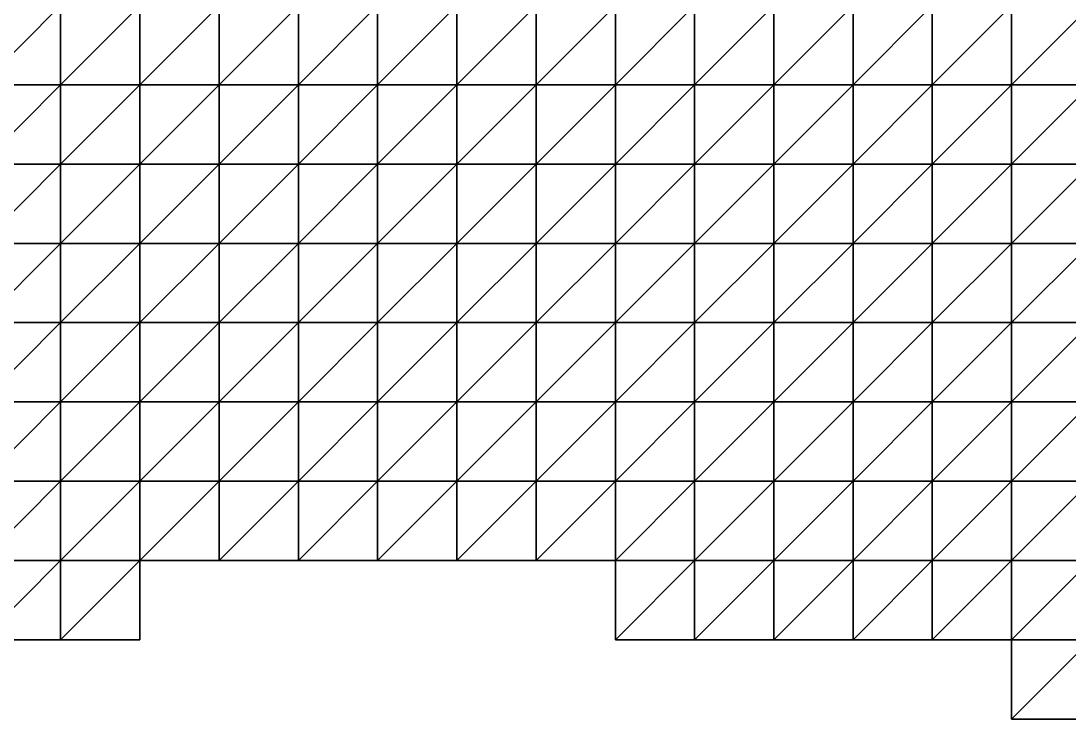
# Model space of a CAD drawing. Extents: x 292020 to 295740, y 4557680 to 4560040.
# Drawn here: x 293170 to 293434.5, y 4558060 to 4558236.1 of the extents above; entities that cross this region are included whole.
import ezdxf

# ---------------------------------------------------------------- set-up
doc = ezdxf.new("R2010")
doc.units = 0
doc.layers.add('RUN201_4_-_RUN201_NODOMAIN5_20X', color=7, linetype='CONTINUOUS')

msp = doc.modelspace()

# ---------------------------------------------------------------- linework, layer by layer
at = {"layer": 'RUN201_4_-_RUN201_NODOMAIN5_20X'}
for points in [[(293160, 4558240, 1900), (293160, 4558220, 1900), (293180, 4558240, 1900)], [(293180, 4558240, 1900), (293160, 4558220, 1900), (293180, 4558220, 1900)], [(293180, 4558240, 1940), (293160, 4558220, 1940), (293160, 4558240, 1940)], [(293180, 4558220, 1940), (293160, 4558220, 1940), (293180, 4558240, 1940)], [(293180, 4558240, 1900), (293180, 4558220, 1900), (293200, 4558240, 1900)], [(293200, 4558240, 1900), (293180, 4558220, 1900), (293200, 4558220, 1900)], [(293200, 4558240, 1940), (293180, 4558220, 1940), (293180, 4558240, 1940)], [(293200, 4558220, 1940), (293180, 4558220, 1940), (293200, 4558240, 1940)], [(293200, 4558240, 1900), (293200, 4558220, 1900), (293220, 4558240, 1900)], [(293220, 4558240, 1900), (293200, 4558220, 1900), (293220, 4558220, 1900)], [(293220, 4558240, 1940), (293200, 4558220, 1940), (293200, 4558240, 1940)], [(293220, 4558220, 1940), (293200, 4558220, 1940), (293220, 4558240, 1940)], [(293220, 4558240, 1900), (293220, 4558220, 1900), (293240, 4558240, 1900)], [(293240, 4558240, 1900), (293220, 4558220, 1900), (293240, 4558220, 1900)], [(293240, 4558240, 1940), (293220, 4558220, 1940), (293220, 4558240, 1940)], [(293240, 4558220, 1940), (293220, 4558220, 1940), (293240, 4558240, 1940)], [(293240, 4558240, 1900), (293240, 4558220, 1900), (293260, 4558240, 1900)], [(293260, 4558240, 1900), (293240, 4558220, 1900), (293260, 4558220, 1900)], [(293260, 4558240, 1940), (293240, 4558220, 1940), (293240, 4558240, 1940)], [(293260, 4558220, 1940), (293240, 4558220, 1940), (293260, 4558240, 1940)], [(293260, 4558240, 1900), (293260, 4558220, 1900), (293280, 4558240, 1900)], [(293280, 4558240, 1900), (293260, 4558220, 1900), (293280, 4558220, 1900)], [(293280, 4558240, 1940), (293260, 4558220, 1940), (293260, 4558240, 1940)], [(293280, 4558220, 1940), (293260, 4558220, 1940), (293280, 4558240, 1940)], [(293280, 4558240, 1900), (293280, 4558220, 1900), (293300, 4558240, 1900)], [(293300, 4558240, 1900), (293280, 4558220, 1900), (293300, 4558220, 1900)], [(293300, 4558240, 1940), (293280, 4558220, 1940), (293280, 4558240, 1940)], [(293300, 4558220, 1940), (293280, 4558220, 1940), (293300, 4558240, 1940)], [(293300, 4558240, 1900), (293300, 4558220, 1900), (293320, 4558240, 1900)], [(293320, 4558240, 1900), (293300, 4558220, 1900), (293320, 4558220, 1900)], [(293320, 4558240, 1940), (293300, 4558220, 1940), (293300, 4558240, 1940)], [(293320, 4558220, 1940), (293300, 4558220, 1940), (293320, 4558240, 1940)], [(293320, 4558240, 1900), (293320, 4558220, 1900), (293340, 4558240, 1900)], [(293340, 4558240, 1900), (293320, 4558220, 1900), (293340, 4558220, 1900)], [(293340, 4558240, 1940), (293320, 4558220, 1940), (293320, 4558240, 1940)], [(293340, 4558220, 1940), (293320, 4558220, 1940), (293340, 4558240, 1940)], [(293340, 4558240, 1900), (293340, 4558220, 1900), (293360, 4558240, 1900)], [(293360, 4558240, 1900), (293340, 4558220, 1900), (293360, 4558220, 1900)], [(293360, 4558240, 1940), (293340, 4558220, 1940), (293340, 4558240, 1940)], [(293360, 4558220, 1940), (293340, 4558220, 1940), (293360, 4558240, 1940)], [(293360, 4558240, 1900), (293360, 4558220, 1900), (293380, 4558240, 1900)], [(293380, 4558240, 1900), (293360, 4558220, 1900), (293380, 4558220, 1900)], [(293380, 4558240, 1940), (293360, 4558220, 1940), (293360, 4558240, 1940)], [(293380, 4558220, 1940), (293360, 4558220, 1940), (293380, 4558240, 1940)], [(293380, 4558240, 1880), (293380, 4558220, 1880), (293400, 4558240, 1880)], [(293400, 4558240, 1880), (293380, 4558220, 1880), (293400, 4558220, 1880)], [(293380, 4558240, 1880), (293380, 4558220, 1900), (293380, 4558220, 1880)], [(293380, 4558240, 1900), (293380, 4558220, 1900), (293380, 4558240, 1880)], [(293400, 4558240, 1940), (293380, 4558220, 1940), (293380, 4558240, 1940)], [(293400, 4558220, 1940), (293380, 4558220, 1940), (293400, 4558240, 1940)], [(293400, 4558240, 1880), (293400, 4558220, 1880), (293420, 4558240, 1880)], [(293420, 4558240, 1880), (293400, 4558220, 1880), (293420, 4558220, 1880)], [(293420, 4558240, 1940), (293400, 4558220, 1940), (293400, 4558240, 1940)], [(293420, 4558220, 1940), (293400, 4558220, 1940), (293420, 4558240, 1940)], [(293420, 4558240, 1880), (293420, 4558220, 1880), (293440, 4558240, 1880)], [(293440, 4558240, 1880), (293420, 4558220, 1880), (293440, 4558220, 1880)], [(293440, 4558240, 1940), (293420, 4558220, 1940), (293420, 4558240, 1940)], [(293440, 4558220, 1940), (293420, 4558220, 1940), (293440, 4558240, 1940)], [(293160, 4558220, 1880), (293160, 4558200, 1880), (293180, 4558220, 1880)], [(293180, 4558220, 1880), (293160, 4558200, 1880), (293180, 4558200, 1880)], [(293180, 4558220, 1880), (293160, 4558220, 1900), (293160, 4558220, 1880)], [(293180, 4558220, 1900), (293160, 4558220, 1900), (293180, 4558220, 1880)], [(293180, 4558220, 1940), (293160, 4558200, 1940), (293160, 4558220, 1940)], [(293180, 4558200, 1940), (293160, 4558200, 1940), (293180, 4558220, 1940)], [(293180, 4558220, 1880), (293180, 4558200, 1880), (293200, 4558220, 1880)], [(293200, 4558220, 1880), (293180, 4558200, 1880), (293200, 4558200, 1880)], [(293200, 4558220, 1880), (293180, 4558220, 1900), (293180, 4558220, 1880)], [(293200, 4558220, 1900), (293180, 4558220, 1900), (293200, 4558220, 1880)], [(293200, 4558220, 1940), (293180, 4558200, 1940), (293180, 4558220, 1940)], [(293200, 4558200, 1940), (293180, 4558200, 1940), (293200, 4558220, 1940)], [(293200, 4558200, 1880), (293200, 4558200, 1900), (293200, 4558220, 1880)], [(293200, 4558220, 1880), (293200, 4558200, 1900), (293200, 4558220, 1900)], [(293200, 4558220, 1900), (293200, 4558200, 1900), (293220, 4558220, 1900)], [(293220, 4558220, 1900), (293200, 4558200, 1900), (293220, 4558200, 1900)], [(293220, 4558220, 1940), (293200, 4558200, 1940), (293200, 4558220, 1940)], [(293220, 4558200, 1940), (293200, 4558200, 1940), (293220, 4558220, 1940)], [(293220, 4558220, 1900), (293220, 4558200, 1900), (293240, 4558220, 1900)], [(293240, 4558220, 1900), (293220, 4558200, 1900), (293240, 4558200, 1900)], [(293240, 4558220, 1940), (293220, 4558200, 1940), (293220, 4558220, 1940)], [(293240, 4558200, 1940), (293220, 4558200, 1940), (293240, 4558220, 1940)], [(293240, 4558220, 1900), (293240, 4558200, 1900), (293260, 4558220, 1900)], [(293260, 4558220, 1900), (293240, 4558200, 1900), (293260, 4558200, 1900)], [(293260, 4558220, 1940), (293240, 4558200, 1940), (293240, 4558220, 1940)], [(293260, 4558200, 1940), (293240, 4558200, 1940), (293260, 4558220, 1940)], [(293260, 4558220, 1900), (293260, 4558200, 1900), (293280, 4558220, 1900)], [(293280, 4558220, 1900), (293260, 4558200, 1900), (293280, 4558200, 1900)], [(293280, 4558220, 1940), (293260, 4558200, 1940), (293260, 4558220, 1940)], [(293280, 4558200, 1940), (293260, 4558200, 1940), (293280, 4558220, 1940)], [(293280, 4558220, 1900), (293280, 4558200, 1900), (293300, 4558220, 1900)], [(293300, 4558220, 1900), (293280, 4558200, 1900), (293300, 4558200, 1900)], [(293300, 4558220, 1940), (293280, 4558200, 1940), (293280, 4558220, 1940)], [(293300, 4558200, 1940), (293280, 4558200, 1940), (293300, 4558220, 1940)], [(293300, 4558220, 1900), (293300, 4558200, 1900), (293320, 4558220, 1900)], [(293320, 4558220, 1900), (293300, 4558200, 1900), (293320, 4558200, 1900)], [(293320, 4558220, 1940), (293300, 4558200, 1940), (293300, 4558220, 1940)], [(293320, 4558200, 1940), (293300, 4558200, 1940), (293320, 4558220, 1940)], [(293320, 4558220, 1900), (293320, 4558200, 1900), (293340, 4558220, 1900)], [(293340, 4558220, 1900), (293320, 4558200, 1900), (293340, 4558200, 1900)], [(293340, 4558220, 1940), (293320, 4558200, 1940), (293320, 4558220, 1940)], [(293340, 4558200, 1940), (293320, 4558200, 1940), (293340, 4558220, 1940)], [(293340, 4558220, 1900), (293340, 4558200, 1900), (293360, 4558220, 1900)], [(293360, 4558220, 1900), (293340, 4558200, 1900), (293360, 4558200, 1900)], [(293360, 4558220, 1940), (293340, 4558200, 1940), (293340, 4558220, 1940)], [(293360, 4558200, 1940), (293340, 4558200, 1940), (293360, 4558220, 1940)], [(293360, 4558220, 1900), (293360, 4558200, 1900), (293380, 4558220, 1900)], [(293380, 4558220, 1900), (293360, 4558200, 1900), (293380, 4558200, 1900)], [(293380, 4558220, 1940), (293360, 4558200, 1940), (293360, 4558220, 1940)], [(293380, 4558200, 1940), (293360, 4558200, 1940), (293380, 4558220, 1940)], [(293380, 4558220, 1880), (293380, 4558220, 1900), (293400, 4558220, 1880)], [(293400, 4558220, 1880), (293380, 4558220, 1900), (293400, 4558220, 1900)], [(293380, 4558220, 1900), (293380, 4558200, 1900), (293400, 4558220, 1900)], [(293400, 4558220, 1900), (293380, 4558200, 1900), (293400, 4558200, 1900)], [(293400, 4558220, 1940), (293380, 4558200, 1940), (293380, 4558220, 1940)], [(293400, 4558200, 1940), (293380, 4558200, 1940), (293400, 4558220, 1940)], [(293400, 4558220, 1880), (293400, 4558220, 1900), (293420, 4558220, 1880)], [(293420, 4558220, 1880), (293400, 4558220, 1900), (293420, 4558220, 1900)], [(293400, 4558220, 1900), (293400, 4558200, 1900), (293420, 4558220, 1900)], [(293420, 4558220, 1900), (293400, 4558200, 1900), (293420, 4558200, 1900)], [(293420, 4558220, 1940), (293400, 4558200, 1940), (293400, 4558220, 1940)], [(293420, 4558200, 1940), (293400, 4558200, 1940), (293420, 4558220, 1940)], [(293420, 4558220, 1880), (293420, 4558220, 1900), (293440, 4558220, 1880)], [(293440, 4558220, 1880), (293420, 4558220, 1900), (293440, 4558220, 1900)], [(293420, 4558220, 1900), (293420, 4558200, 1900), (293440, 4558220, 1900)], [(293440, 4558220, 1900), (293420, 4558200, 1900), (293440, 4558200, 1900)], [(293440, 4558220, 1940), (293420, 4558200, 1940), (293420, 4558220, 1940)], [(293440, 4558200, 1940), (293420, 4558200, 1940), (293440, 4558220, 1940)], [(293160, 4558200, 1880), (293160, 4558180, 1880), (293180, 4558200, 1880)], [(293180, 4558200, 1880), (293160, 4558180, 1880), (293180, 4558180, 1880)], [(293180, 4558200, 1940), (293160, 4558180, 1940), (293160, 4558200, 1940)], [(293180, 4558180, 1940), (293160, 4558180, 1940), (293180, 4558200, 1940)], [(293180, 4558200, 1880), (293180, 4558180, 1880), (293200, 4558200, 1880)], [(293200, 4558200, 1880), (293180, 4558180, 1880), (293200, 4558180, 1880)], [(293200, 4558200, 1940), (293180, 4558180, 1940), (293180, 4558200, 1940)], [(293200, 4558180, 1940), (293180, 4558180, 1940), (293200, 4558200, 1940)], [(293200, 4558200, 1880), (293200, 4558180, 1880), (293220, 4558200, 1880)], [(293220, 4558200, 1880), (293200, 4558180, 1880), (293220, 4558180, 1880)], [(293220, 4558200, 1880), (293200, 4558200, 1900), (293200, 4558200, 1880)], [(293220, 4558200, 1900), (293200, 4558200, 1900), (293220, 4558200, 1880)], [(293220, 4558200, 1940), (293200, 4558180, 1940), (293200, 4558200, 1940)], [(293220, 4558180, 1940), (293200, 4558180, 1940), (293220, 4558200, 1940)], [(293220, 4558180, 1880), (293220, 4558180, 1900), (293220, 4558200, 1880)], [(293220, 4558200, 1880), (293220, 4558180, 1900), (293220, 4558200, 1900)], [(293220, 4558200, 1900), (293220, 4558180, 1900), (293240, 4558200, 1900)], [(293240, 4558200, 1900), (293220, 4558180, 1900), (293240, 4558180, 1900)], [(293240, 4558200, 1940), (293220, 4558180, 1940), (293220, 4558200, 1940)], [(293240, 4558180, 1940), (293220, 4558180, 1940), (293240, 4558200, 1940)], [(293240, 4558200, 1900), (293240, 4558180, 1900), (293260, 4558200, 1900)], [(293260, 4558200, 1900), (293240, 4558180, 1900), (293260, 4558180, 1900)], [(293260, 4558200, 1940), (293240, 4558180, 1940), (293240, 4558200, 1940)], [(293260, 4558180, 1940), (293240, 4558180, 1940), (293260, 4558200, 1940)], [(293260, 4558200, 1900), (293260, 4558180, 1900), (293280, 4558200, 1900)], [(293280, 4558200, 1900), (293260, 4558180, 1900), (293280, 4558180, 1900)], [(293280, 4558200, 1940), (293260, 4558180, 1940), (293260, 4558200, 1940)], [(293280, 4558180, 1940), (293260, 4558180, 1940), (293280, 4558200, 1940)], [(293280, 4558200, 1900), (293280, 4558180, 1900), (293300, 4558200, 1900)], [(293300, 4558200, 1900), (293280, 4558180, 1900), (293300, 4558180, 1900)], [(293300, 4558200, 1940), (293280, 4558180, 1940), (293280, 4558200, 1940)], [(293300, 4558180, 1940), (293280, 4558180, 1940), (293300, 4558200, 1940)], [(293300, 4558200, 1900), (293300, 4558180, 1900), (293320, 4558200, 1900)], [(293320, 4558200, 1900), (293300, 4558180, 1900), (293320, 4558180, 1900)], [(293320, 4558200, 1940), (293300, 4558180, 1940), (293300, 4558200, 1940)], [(293320, 4558180, 1940), (293300, 4558180, 1940), (293320, 4558200, 1940)], [(293320, 4558200, 1900), (293320, 4558180, 1900), (293340, 4558200, 1900)], [(293340, 4558200, 1900), (293320, 4558180, 1900), (293340, 4558180, 1900)], [(293340, 4558200, 1940), (293320, 4558180, 1940), (293320, 4558200, 1940)], [(293340, 4558180, 1940), (293320, 4558180, 1940), (293340, 4558200, 1940)], [(293340, 4558200, 1900), (293340, 4558180, 1900), (293360, 4558200, 1900)], [(293360, 4558200, 1900), (293340, 4558180, 1900), (293360, 4558180, 1900)], [(293360, 4558200, 1940), (293340, 4558180, 1940), (293340, 4558200, 1940)], [(293360, 4558180, 1940), (293340, 4558180, 1940), (293360, 4558200, 1940)], [(293360, 4558200, 1900), (293360, 4558180, 1900), (293380, 4558200, 1900)], [(293380, 4558200, 1900), (293360, 4558180, 1900), (293380, 4558180, 1900)], [(293380, 4558200, 1940), (293360, 4558180, 1940), (293360, 4558200, 1940)], [(293380, 4558180, 1940), (293360, 4558180, 1940), (293380, 4558200, 1940)], [(293380, 4558200, 1900), (293380, 4558180, 1900), (293400, 4558200, 1900)], [(293400, 4558200, 1900), (293380, 4558180, 1900), (293400, 4558180, 1900)], [(293400, 4558200, 1940), (293380, 4558180, 1940), (293380, 4558200, 1940)], [(293400, 4558180, 1940), (293380, 4558180, 1940), (293400, 4558200, 1940)], [(293400, 4558200, 1900), (293400, 4558180, 1900), (293420, 4558200, 1900)], [(293420, 4558200, 1900), (293400, 4558180, 1900), (293420, 4558180, 1900)], [(293420, 4558200, 1940), (293400, 4558180, 1940), (293400, 4558200, 1940)], [(293420, 4558180, 1940), (293400, 4558180, 1940), (293420, 4558200, 1940)], [(293420, 4558200, 1900), (293420, 4558180, 1900), (293440, 4558200, 1900)], [(293440, 4558200, 1900), (293420, 4558180, 1900), (293440, 4558180, 1900)], [(293440, 4558200, 1940), (293420, 4558180, 1940), (293420, 4558200, 1940)], [(293440, 4558180, 1940), (293420, 4558180, 1940), (293440, 4558200, 1940)], [(293160, 4558180, 1880), (293160, 4558160, 1880), (293180, 4558180, 1880)], [(293180, 4558180, 1880), (293160, 4558160, 1880), (293180, 4558160, 1880)], [(293180, 4558180, 1940), (293160, 4558160, 1940), (293160, 4558180, 1940)], [(293180, 4558160, 1940), (293160, 4558160, 1940), (293180, 4558180, 1940)], [(293180, 4558180, 1880), (293180, 4558160, 1880), (293200, 4558180, 1880)], [(293200, 4558180, 1880), (293180, 4558160, 1880), (293200, 4558160, 1880)], [(293200, 4558180, 1940), (293180, 4558160, 1940), (293180, 4558180, 1940)], [(293200, 4558160, 1940), (293180, 4558160, 1940), (293200, 4558180, 1940)], [(293200, 4558180, 1880), (293200, 4558160, 1880), (293220, 4558180, 1880)], [(293220, 4558180, 1880), (293200, 4558160, 1880), (293220, 4558160, 1880)], [(293220, 4558180, 1940), (293200, 4558160, 1940), (293200, 4558180, 1940)], [(293220, 4558160, 1940), (293200, 4558160, 1940), (293220, 4558180, 1940)], [(293220, 4558180, 1880), (293220, 4558160, 1880), (293240, 4558180, 1880)], [(293240, 4558180, 1880), (293220, 4558160, 1880), (293240, 4558160, 1880)], [(293240, 4558180, 1880), (293220, 4558180, 1900), (293220, 4558180, 1880)], [(293240, 4558180, 1900), (293220, 4558180, 1900), (293240, 4558180, 1880)], [(293240, 4558180, 1940), (293220, 4558160, 1940), (293220, 4558180, 1940)], [(293240, 4558160, 1940), (293220, 4558160, 1940), (293240, 4558180, 1940)], [(293240, 4558180, 1880), (293240, 4558160, 1880), (293260, 4558180, 1880)], [(293260, 4558180, 1880), (293240, 4558160, 1880), (293260, 4558160, 1880)], [(293260, 4558180, 1880), (293240, 4558180, 1900), (293240, 4558180, 1880)], [(293260, 4558180, 1900), (293240, 4558180, 1900), (293260, 4558180, 1880)], [(293260, 4558180, 1940), (293240, 4558160, 1940), (293240, 4558180, 1940)], [(293260, 4558160, 1940), (293240, 4558160, 1940), (293260, 4558180, 1940)], [(293260, 4558180, 1880), (293260, 4558160, 1880), (293280, 4558180, 1880)], [(293280, 4558180, 1880), (293260, 4558160, 1880), (293280, 4558160, 1880)], [(293280, 4558180, 1880), (293260, 4558180, 1900), (293260, 4558180, 1880)], [(293280, 4558180, 1900), (293260, 4558180, 1900), (293280, 4558180, 1880)], [(293280, 4558180, 1940), (293260, 4558160, 1940), (293260, 4558180, 1940)], [(293280, 4558160, 1940), (293260, 4558160, 1940), (293280, 4558180, 1940)], [(293280, 4558160, 1880), (293280, 4558160, 1900), (293280, 4558180, 1880)], [(293280, 4558180, 1880), (293280, 4558160, 1900), (293280, 4558180, 1900)], [(293280, 4558180, 1900), (293280, 4558160, 1900), (293300, 4558180, 1900)], [(293300, 4558180, 1900), (293280, 4558160, 1900), (293300, 4558160, 1900)], [(293300, 4558180, 1940), (293280, 4558160, 1940), (293280, 4558180, 1940)], [(293300, 4558160, 1940), (293280, 4558160, 1940), (293300, 4558180, 1940)], [(293300, 4558180, 1900), (293300, 4558160, 1900), (293320, 4558180, 1900)], [(293320, 4558180, 1900), (293300, 4558160, 1900), (293320, 4558160, 1900)], [(293320, 4558180, 1940), (293300, 4558160, 1940), (293300, 4558180, 1940)], [(293320, 4558160, 1940), (293300, 4558160, 1940), (293320, 4558180, 1940)], [(293320, 4558180, 1900), (293320, 4558160, 1900), (293340, 4558180, 1900)], [(293340, 4558180, 1900), (293320, 4558160, 1900), (293340, 4558160, 1900)], [(293340, 4558180, 1940), (293320, 4558160, 1940), (293320, 4558180, 1940)], [(293340, 4558160, 1940), (293320, 4558160, 1940), (293340, 4558180, 1940)], [(293340, 4558180, 1900), (293340, 4558160, 1900), (293360, 4558180, 1900)], [(293360, 4558180, 1900), (293340, 4558160, 1900), (293360, 4558160, 1900)], [(293360, 4558180, 1940), (293340, 4558160, 1940), (293340, 4558180, 1940)], [(293360, 4558160, 1940), (293340, 4558160, 1940), (293360, 4558180, 1940)], [(293360, 4558180, 1900), (293360, 4558160, 1900), (293380, 4558180, 1900)], [(293380, 4558180, 1900), (293360, 4558160, 1900), (293380, 4558160, 1900)], [(293380, 4558180, 1940), (293360, 4558160, 1940), (293360, 4558180, 1940)], [(293380, 4558160, 1940), (293360, 4558160, 1940), (293380, 4558180, 1940)], [(293380, 4558180, 1900), (293380, 4558160, 1900), (293400, 4558180, 1900)], [(293400, 4558180, 1900), (293380, 4558160, 1900), (293400, 4558160, 1900)], [(293400, 4558180, 1940), (293380, 4558160, 1940), (293380, 4558180, 1940)], [(293400, 4558160, 1940), (293380, 4558160, 1940), (293400, 4558180, 1940)], [(293400, 4558180, 1900), (293400, 4558160, 1900), (293420, 4558180, 1900)], [(293420, 4558180, 1900), (293400, 4558160, 1900), (293420, 4558160, 1900)], [(293420, 4558180, 1940), (293400, 4558160, 1940), (293400, 4558180, 1940)], [(293420, 4558160, 1940), (293400, 4558160, 1940), (293420, 4558180, 1940)], [(293420, 4558180, 1900), (293420, 4558160, 1900), (293440, 4558180, 1900)], [(293440, 4558180, 1900), (293420, 4558160, 1900), (293440, 4558160, 1900)], [(293440, 4558180, 1960), (293420, 4558160, 1960), (293420, 4558180, 1960)], [(293440, 4558160, 1960), (293420, 4558160, 1960), (293440, 4558180, 1960)], [(293440, 4558180, 1940), (293420, 4558180, 1960), (293420, 4558180, 1940)], [(293440, 4558180, 1960), (293420, 4558180, 1960), (293440, 4558180, 1940)], [(293420, 4558180, 1940), (293420, 4558160, 1960), (293420, 4558160, 1940)], [(293420, 4558180, 1960), (293420, 4558160, 1960), (293420, 4558180, 1940)], [(293160, 4558160, 1880), (293160, 4558140, 1880), (293180, 4558160, 1880)], [(293180, 4558160, 1880), (293160, 4558140, 1880), (293180, 4558140, 1880)], [(293180, 4558160, 1940), (293160, 4558140, 1940), (293160, 4558160, 1940)], [(293180, 4558140, 1940), (293160, 4558140, 1940), (293180, 4558160, 1940)], [(293180, 4558160, 1880), (293180, 4558140, 1880), (293200, 4558160, 1880)], [(293200, 4558160, 1880), (293180, 4558140, 1880), (293200, 4558140, 1880)], [(293200, 4558160, 1940), (293180, 4558140, 1940), (293180, 4558160, 1940)], [(293200, 4558140, 1940), (293180, 4558140, 1940), (293200, 4558160, 1940)], [(293200, 4558160, 1880), (293200, 4558140, 1880), (293220, 4558160, 1880)], [(293220, 4558160, 1880), (293200, 4558140, 1880), (293220, 4558140, 1880)], [(293220, 4558160, 1940), (293200, 4558140, 1940), (293200, 4558160, 1940)], [(293220, 4558140, 1940), (293200, 4558140, 1940), (293220, 4558160, 1940)], [(293220, 4558160, 1880), (293220, 4558140, 1880), (293240, 4558160, 1880)], [(293240, 4558160, 1880), (293220, 4558140, 1880), (293240, 4558140, 1880)], [(293240, 4558160, 1940), (293220, 4558140, 1940), (293220, 4558160, 1940)], [(293240, 4558140, 1940), (293220, 4558140, 1940), (293240, 4558160, 1940)], [(293240, 4558160, 1880), (293240, 4558140, 1880), (293260, 4558160, 1880)], [(293260, 4558160, 1880), (293240, 4558140, 1880), (293260, 4558140, 1880)], [(293260, 4558160, 1940), (293240, 4558140, 1940), (293240, 4558160, 1940)], [(293260, 4558140, 1940), (293240, 4558140, 1940), (293260, 4558160, 1940)], [(293260, 4558140, 1880), (293260, 4558140, 1900), (293260, 4558160, 1880)], [(293260, 4558160, 1880), (293260, 4558140, 1900), (293260, 4558160, 1900)], [(293260, 4558160, 1880), (293260, 4558160, 1900), (293280, 4558160, 1880)], [(293280, 4558160, 1880), (293260, 4558160, 1900), (293280, 4558160, 1900)], [(293260, 4558160, 1900), (293260, 4558140, 1900), (293280, 4558160, 1900)], [(293280, 4558160, 1900), (293260, 4558140, 1900), (293280, 4558140, 1900)], [(293280, 4558160, 1940), (293260, 4558140, 1940), (293260, 4558160, 1940)], [(293280, 4558140, 1940), (293260, 4558140, 1940), (293280, 4558160, 1940)], [(293280, 4558160, 1900), (293280, 4558140, 1900), (293300, 4558160, 1900)], [(293300, 4558160, 1900), (293280, 4558140, 1900), (293300, 4558140, 1900)], [(293300, 4558160, 1940), (293280, 4558140, 1940), (293280, 4558160, 1940)], [(293300, 4558140, 1940), (293280, 4558140, 1940), (293300, 4558160, 1940)], [(293300, 4558160, 1900), (293300, 4558140, 1900), (293320, 4558160, 1900)], [(293320, 4558160, 1900), (293300, 4558140, 1900), (293320, 4558140, 1900)], [(293320, 4558160, 1940), (293300, 4558140, 1940), (293300, 4558160, 1940)], [(293320, 4558140, 1940), (293300, 4558140, 1940), (293320, 4558160, 1940)], [(293320, 4558160, 1900), (293320, 4558140, 1900), (293340, 4558160, 1900)], [(293340, 4558160, 1900), (293320, 4558140, 1900), (293340, 4558140, 1900)], [(293340, 4558160, 1940), (293320, 4558140, 1940), (293320, 4558160, 1940)], [(293340, 4558140, 1940), (293320, 4558140, 1940), (293340, 4558160, 1940)], [(293340, 4558160, 1900), (293340, 4558140, 1900), (293360, 4558160, 1900)], [(293360, 4558160, 1900), (293340, 4558140, 1900), (293360, 4558140, 1900)], [(293360, 4558160, 1940), (293340, 4558140, 1940), (293340, 4558160, 1940)], [(293360, 4558140, 1940), (293340, 4558140, 1940), (293360, 4558160, 1940)], [(293360, 4558160, 1900), (293360, 4558140, 1900), (293380, 4558160, 1900)], [(293380, 4558160, 1900), (293360, 4558140, 1900), (293380, 4558140, 1900)], [(293380, 4558160, 1940), (293360, 4558140, 1940), (293360, 4558160, 1940)], [(293380, 4558140, 1940), (293360, 4558140, 1940), (293380, 4558160, 1940)], [(293380, 4558160, 1900), (293380, 4558140, 1900), (293400, 4558160, 1900)], [(293400, 4558160, 1900), (293380, 4558140, 1900), (293400, 4558140, 1900)], [(293400, 4558160, 1940), (293380, 4558140, 1940), (293380, 4558160, 1940)], [(293400, 4558140, 1940), (293380, 4558140, 1940), (293400, 4558160, 1940)], [(293400, 4558160, 1900), (293400, 4558140, 1900), (293420, 4558160, 1900)], [(293420, 4558160, 1900), (293400, 4558140, 1900), (293420, 4558140, 1900)], [(293420, 4558160, 1960), (293400, 4558140, 1960), (293400, 4558160, 1960)], [(293420, 4558140, 1960), (293400, 4558140, 1960), (293420, 4558160, 1960)], [(293420, 4558160, 1940), (293400, 4558160, 1960), (293400, 4558160, 1940)], [(293420, 4558160, 1960), (293400, 4558160, 1960), (293420, 4558160, 1940)], [(293400, 4558160, 1940), (293400, 4558140, 1960), (293400, 4558140, 1940)], [(293400, 4558160, 1960), (293400, 4558140, 1960), (293400, 4558160, 1940)], [(293420, 4558160, 1900), (293420, 4558140, 1900), (293440, 4558160, 1900)], [(293440, 4558160, 1900), (293420, 4558140, 1900), (293440, 4558140, 1900)], [(293440, 4558160, 1960), (293420, 4558140, 1960), (293420, 4558160, 1960)], [(293440, 4558140, 1960), (293420, 4558140, 1960), (293440, 4558160, 1960)], [(293160, 4558140, 1880), (293160, 4558120, 1880), (293180, 4558140, 1880)], [(293180, 4558140, 1880), (293160, 4558120, 1880), (293180, 4558120, 1880)], [(293180, 4558140, 1940), (293160, 4558120, 1940), (293160, 4558140, 1940)], [(293180, 4558120, 1940), (293160, 4558120, 1940), (293180, 4558140, 1940)], [(293180, 4558140, 1880), (293180, 4558120, 1880), (293200, 4558140, 1880)], [(293200, 4558140, 1880), (293180, 4558120, 1880), (293200, 4558120, 1880)], [(293200, 4558140, 1940), (293180, 4558120, 1940), (293180, 4558140, 1940)], [(293200, 4558120, 1940), (293180, 4558120, 1940), (293200, 4558140, 1940)], [(293200, 4558120, 1880), (293200, 4558120, 1900), (293200, 4558140, 1880)], [(293200, 4558140, 1880), (293200, 4558120, 1900), (293200, 4558140, 1900)], [(293200, 4558140, 1880), (293200, 4558140, 1900), (293220, 4558140, 1880)], [(293220, 4558140, 1880), (293200, 4558140, 1900), (293220, 4558140, 1900)], [(293200, 4558140, 1900), (293200, 4558120, 1900), (293220, 4558140, 1900)], [(293220, 4558140, 1900), (293200, 4558120, 1900), (293220, 4558120, 1900)], [(293220, 4558140, 1940), (293200, 4558120, 1940), (293200, 4558140, 1940)], [(293220, 4558120, 1940), (293200, 4558120, 1940), (293220, 4558140, 1940)], [(293220, 4558140, 1880), (293220, 4558140, 1900), (293240, 4558140, 1880)], [(293240, 4558140, 1880), (293220, 4558140, 1900), (293240, 4558140, 1900)], [(293220, 4558140, 1900), (293220, 4558120, 1900), (293240, 4558140, 1900)], [(293240, 4558140, 1900), (293220, 4558120, 1900), (293240, 4558120, 1900)], [(293240, 4558140, 1940), (293220, 4558120, 1940), (293220, 4558140, 1940)], [(293240, 4558120, 1940), (293220, 4558120, 1940), (293240, 4558140, 1940)], [(293240, 4558140, 1880), (293240, 4558140, 1900), (293260, 4558140, 1880)], [(293260, 4558140, 1880), (293240, 4558140, 1900), (293260, 4558140, 1900)], [(293240, 4558140, 1900), (293240, 4558120, 1900), (293260, 4558140, 1900)], [(293260, 4558140, 1900), (293240, 4558120, 1900), (293260, 4558120, 1900)], [(293260, 4558140, 1940), (293240, 4558120, 1940), (293240, 4558140, 1940)], [(293260, 4558120, 1940), (293240, 4558120, 1940), (293260, 4558140, 1940)], [(293260, 4558140, 1900), (293260, 4558120, 1900), (293280, 4558140, 1900)], [(293280, 4558140, 1900), (293260, 4558120, 1900), (293280, 4558120, 1900)], [(293280, 4558140, 1940), (293260, 4558120, 1940), (293260, 4558140, 1940)], [(293280, 4558120, 1940), (293260, 4558120, 1940), (293280, 4558140, 1940)], [(293280, 4558140, 1900), (293280, 4558120, 1900), (293300, 4558140, 1900)], [(293300, 4558140, 1900), (293280, 4558120, 1900), (293300, 4558120, 1900)], [(293300, 4558140, 1940), (293280, 4558120, 1940), (293280, 4558140, 1940)], [(293300, 4558120, 1940), (293280, 4558120, 1940), (293300, 4558140, 1940)], [(293300, 4558140, 1900), (293300, 4558120, 1900), (293320, 4558140, 1900)], [(293320, 4558140, 1900), (293300, 4558120, 1900), (293320, 4558120, 1900)], [(293320, 4558140, 1940), (293300, 4558120, 1940), (293300, 4558140, 1940)], [(293320, 4558120, 1940), (293300, 4558120, 1940), (293320, 4558140, 1940)], [(293320, 4558140, 1900), (293320, 4558120, 1900), (293340, 4558140, 1900)], [(293340, 4558140, 1900), (293320, 4558120, 1900), (293340, 4558120, 1900)], [(293340, 4558140, 1940), (293320, 4558120, 1940), (293320, 4558140, 1940)], [(293340, 4558120, 1940), (293320, 4558120, 1940), (293340, 4558140, 1940)], [(293340, 4558140, 1900), (293340, 4558120, 1900), (293360, 4558140, 1900)], [(293360, 4558140, 1900), (293340, 4558120, 1900), (293360, 4558120, 1900)], [(293360, 4558140, 1940), (293340, 4558120, 1940), (293340, 4558140, 1940)], [(293360, 4558120, 1940), (293340, 4558120, 1940), (293360, 4558140, 1940)], [(293360, 4558140, 1900), (293360, 4558120, 1900), (293380, 4558140, 1900)], [(293380, 4558140, 1900), (293360, 4558120, 1900), (293380, 4558120, 1900)], [(293380, 4558140, 1960), (293360, 4558120, 1960), (293360, 4558140, 1960)], [(293380, 4558120, 1960), (293360, 4558120, 1960), (293380, 4558140, 1960)], [(293380, 4558140, 1940), (293360, 4558140, 1960), (293360, 4558140, 1940)], [(293380, 4558140, 1960), (293360, 4558140, 1960), (293380, 4558140, 1940)], [(293360, 4558140, 1940), (293360, 4558120, 1960), (293360, 4558120, 1940)], [(293360, 4558140, 1960), (293360, 4558120, 1960), (293360, 4558140, 1940)], [(293380, 4558140, 1900), (293380, 4558120, 1900), (293400, 4558140, 1900)], [(293400, 4558140, 1900), (293380, 4558120, 1900), (293400, 4558120, 1900)], [(293400, 4558140, 1960), (293380, 4558120, 1960), (293380, 4558140, 1960)], [(293400, 4558120, 1960), (293380, 4558120, 1960), (293400, 4558140, 1960)], [(293400, 4558140, 1940), (293380, 4558140, 1960), (293380, 4558140, 1940)], [(293400, 4558140, 1960), (293380, 4558140, 1960), (293400, 4558140, 1940)], [(293400, 4558120, 1900), (293400, 4558120, 1920), (293400, 4558140, 1900)], [(293400, 4558140, 1900), (293400, 4558120, 1920), (293400, 4558140, 1920)], [(293400, 4558140, 1900), (293400, 4558140, 1920), (293420, 4558140, 1900)], [(293420, 4558140, 1900), (293400, 4558140, 1920), (293420, 4558140, 1920)], [(293400, 4558140, 1920), (293400, 4558120, 1920), (293420, 4558140, 1920)], [(293420, 4558140, 1920), (293400, 4558120, 1920), (293420, 4558120, 1920)], [(293420, 4558140, 1960), (293400, 4558120, 1960), (293400, 4558140, 1960)], [(293420, 4558120, 1960), (293400, 4558120, 1960), (293420, 4558140, 1960)], [(293420, 4558140, 1900), (293420, 4558140, 1920), (293440, 4558140, 1900)], [(293440, 4558140, 1900), (293420, 4558140, 1920), (293440, 4558140, 1920)], [(293420, 4558140, 1920), (293420, 4558120, 1920), (293440, 4558140, 1920)], [(293440, 4558140, 1920), (293420, 4558120, 1920), (293440, 4558120, 1920)], [(293440, 4558140, 1960), (293420, 4558120, 1960), (293420, 4558140, 1960)], [(293440, 4558120, 1960), (293420, 4558120, 1960), (293440, 4558140, 1960)], [(293160, 4558120, 1880), (293160, 4558120, 1900), (293180, 4558120, 1880)], [(293180, 4558120, 1880), (293160, 4558120, 1900), (293180, 4558120, 1900)], [(293160, 4558120, 1900), (293160, 4558100, 1900), (293180, 4558120, 1900)], [(293180, 4558120, 1900), (293160, 4558100, 1900), (293180, 4558100, 1900)], [(293180, 4558120, 1940), (293160, 4558100, 1940), (293160, 4558120, 1940)], [(293180, 4558100, 1940), (293160, 4558100, 1940), (293180, 4558120, 1940)], [(293180, 4558120, 1880), (293180, 4558120, 1900), (293200, 4558120, 1880)], [(293200, 4558120, 1880), (293180, 4558120, 1900), (293200, 4558120, 1900)], [(293180, 4558120, 1900), (293180, 4558100, 1900), (293200, 4558120, 1900)], [(293200, 4558120, 1900), (293180, 4558100, 1900), (293200, 4558100, 1900)], [(293200, 4558120, 1940), (293180, 4558100, 1940), (293180, 4558120, 1940)], [(293200, 4558100, 1940), (293180, 4558100, 1940), (293200, 4558120, 1940)], [(293200, 4558100, 1900), (293200, 4558100, 1920), (293200, 4558120, 1900)], [(293200, 4558120, 1900), (293200, 4558100, 1920), (293200, 4558120, 1920)], [(293200, 4558120, 1900), (293200, 4558120, 1920), (293220, 4558120, 1900)], [(293220, 4558120, 1900), (293200, 4558120, 1920), (293220, 4558120, 1920)], [(293200, 4558120, 1920), (293200, 4558100, 1920), (293220, 4558120, 1920)], [(293220, 4558120, 1920), (293200, 4558100, 1920), (293220, 4558100, 1920)], [(293220, 4558120, 1940), (293200, 4558100, 1940), (293200, 4558120, 1940)], [(293220, 4558100, 1940), (293200, 4558100, 1940), (293220, 4558120, 1940)], [(293220, 4558120, 1900), (293220, 4558120, 1920), (293240, 4558120, 1900)], [(293240, 4558120, 1900), (293220, 4558120, 1920), (293240, 4558120, 1920)], [(293220, 4558120, 1920), (293220, 4558100, 1920), (293240, 4558120, 1920)], [(293240, 4558120, 1920), (293220, 4558100, 1920), (293240, 4558100, 1920)], [(293240, 4558120, 1940), (293220, 4558100, 1940), (293220, 4558120, 1940)], [(293240, 4558100, 1940), (293220, 4558100, 1940), (293240, 4558120, 1940)], [(293240, 4558120, 1900), (293240, 4558120, 1920), (293260, 4558120, 1900)], [(293260, 4558120, 1900), (293240, 4558120, 1920), (293260, 4558120, 1920)], [(293240, 4558120, 1920), (293240, 4558100, 1920), (293260, 4558120, 1920)], [(293260, 4558120, 1920), (293240, 4558100, 1920), (293260, 4558100, 1920)], [(293260, 4558120, 1940), (293240, 4558100, 1940), (293240, 4558120, 1940)], [(293260, 4558100, 1940), (293240, 4558100, 1940), (293260, 4558120, 1940)], [(293260, 4558120, 1900), (293260, 4558120, 1920), (293280, 4558120, 1900)], [(293280, 4558120, 1900), (293260, 4558120, 1920), (293280, 4558120, 1920)], [(293260, 4558120, 1920), (293260, 4558100, 1920), (293280, 4558120, 1920)], [(293280, 4558120, 1920), (293260, 4558100, 1920), (293280, 4558100, 1920)], [(293280, 4558120, 1940), (293260, 4558100, 1940), (293260, 4558120, 1940)], [(293280, 4558100, 1940), (293260, 4558100, 1940), (293280, 4558120, 1940)], [(293280, 4558120, 1900), (293280, 4558120, 1920), (293300, 4558120, 1900)], [(293300, 4558120, 1900), (293280, 4558120, 1920), (293300, 4558120, 1920)], [(293280, 4558120, 1920), (293280, 4558100, 1920), (293300, 4558120, 1920)], [(293300, 4558120, 1920), (293280, 4558100, 1920), (293300, 4558100, 1920)], [(293300, 4558120, 1940), (293280, 4558100, 1940), (293280, 4558120, 1940)], [(293300, 4558100, 1940), (293280, 4558100, 1940), (293300, 4558120, 1940)], [(293300, 4558120, 1900), (293300, 4558120, 1920), (293320, 4558120, 1900)], [(293320, 4558120, 1900), (293300, 4558120, 1920), (293320, 4558120, 1920)], [(293300, 4558120, 1920), (293300, 4558100, 1920), (293320, 4558120, 1920)], [(293320, 4558120, 1920), (293300, 4558100, 1920), (293320, 4558100, 1920)], [(293320, 4558120, 1940), (293300, 4558100, 1940), (293300, 4558120, 1940)], [(293320, 4558100, 1940), (293300, 4558100, 1940), (293320, 4558120, 1940)], [(293320, 4558120, 1900), (293320, 4558120, 1920), (293340, 4558120, 1900)], [(293340, 4558120, 1900), (293320, 4558120, 1920), (293340, 4558120, 1920)], [(293320, 4558120, 1920), (293320, 4558100, 1920), (293340, 4558120, 1920)], [(293340, 4558120, 1920), (293320, 4558100, 1920), (293340, 4558100, 1920)], [(293340, 4558120, 1940), (293320, 4558100, 1940), (293320, 4558120, 1940)], [(293340, 4558100, 1940), (293320, 4558100, 1940), (293340, 4558120, 1940)], [(293340, 4558120, 1900), (293340, 4558120, 1920), (293360, 4558120, 1900)], [(293360, 4558120, 1900), (293340, 4558120, 1920), (293360, 4558120, 1920)], [(293340, 4558120, 1920), (293340, 4558100, 1920), (293360, 4558120, 1920)], [(293360, 4558120, 1920), (293340, 4558100, 1920), (293360, 4558100, 1920)], [(293360, 4558120, 1960), (293340, 4558100, 1960), (293340, 4558120, 1960)], [(293360, 4558100, 1960), (293340, 4558100, 1960), (293360, 4558120, 1960)], [(293360, 4558120, 1940), (293340, 4558120, 1960), (293340, 4558120, 1940)], [(293360, 4558120, 1960), (293340, 4558120, 1960), (293360, 4558120, 1940)], [(293340, 4558120, 1940), (293340, 4558100, 1960), (293340, 4558100, 1940)], [(293340, 4558120, 1960), (293340, 4558100, 1960), (293340, 4558120, 1940)], [(293360, 4558120, 1900), (293360, 4558120, 1920), (293380, 4558120, 1900)], [(293380, 4558120, 1900), (293360, 4558120, 1920), (293380, 4558120, 1920)], [(293360, 4558120, 1920), (293360, 4558100, 1920), (293380, 4558120, 1920)], [(293380, 4558120, 1920), (293360, 4558100, 1920), (293380, 4558100, 1920)], [(293380, 4558120, 1960), (293360, 4558100, 1960), (293360, 4558120, 1960)], [(293380, 4558100, 1960), (293360, 4558100, 1960), (293380, 4558120, 1960)], [(293380, 4558120, 1900), (293380, 4558120, 1920), (293400, 4558120, 1900)], [(293400, 4558120, 1900), (293380, 4558120, 1920), (293400, 4558120, 1920)], [(293380, 4558120, 1920), (293380, 4558100, 1920), (293400, 4558120, 1920)], [(293400, 4558120, 1920), (293380, 4558100, 1920), (293400, 4558100, 1920)], [(293400, 4558120, 1960), (293380, 4558100, 1960), (293380, 4558120, 1960)], [(293400, 4558100, 1960), (293380, 4558100, 1960), (293400, 4558120, 1960)], [(293400, 4558120, 1920), (293400, 4558100, 1920), (293420, 4558120, 1920)], [(293420, 4558120, 1920), (293400, 4558100, 1920), (293420, 4558100, 1920)], [(293420, 4558120, 1960), (293400, 4558100, 1960), (293400, 4558120, 1960)], [(293420, 4558100, 1960), (293400, 4558100, 1960), (293420, 4558120, 1960)], [(293420, 4558120, 1920), (293420, 4558100, 1920), (293440, 4558120, 1920)], [(293440, 4558120, 1920), (293420, 4558100, 1920), (293440, 4558100, 1920)], [(293440, 4558120, 1960), (293420, 4558100, 1960), (293420, 4558120, 1960)], [(293440, 4558100, 1960), (293420, 4558100, 1960), (293440, 4558120, 1960)], [(293160, 4558100, 1900), (293160, 4558100, 1920), (293180, 4558100, 1900)], [(293180, 4558100, 1900), (293160, 4558100, 1920), (293180, 4558100, 1920)], [(293160, 4558100, 1920), (293160, 4558080, 1920), (293180, 4558100, 1920)], [(293180, 4558100, 1920), (293160, 4558080, 1920), (293180, 4558080, 1920)], [(293180, 4558100, 1940), (293160, 4558080, 1940), (293160, 4558100, 1940)], [(293180, 4558080, 1940), (293160, 4558080, 1940), (293180, 4558100, 1940)], [(293180, 4558100, 1900), (293180, 4558100, 1920), (293200, 4558100, 1900)], [(293200, 4558100, 1900), (293180, 4558100, 1920), (293200, 4558100, 1920)], [(293180, 4558100, 1920), (293180, 4558080, 1920), (293200, 4558100, 1920)], [(293200, 4558100, 1920), (293180, 4558080, 1920), (293200, 4558080, 1920)], [(293200, 4558100, 1940), (293180, 4558080, 1940), (293180, 4558100, 1940)], [(293200, 4558080, 1940), (293180, 4558080, 1940), (293200, 4558100, 1940)], [(293200, 4558080, 1920), (293200, 4558080, 1940), (293200, 4558100, 1920)], [(293200, 4558100, 1920), (293200, 4558080, 1940), (293200, 4558100, 1940)], [(293200, 4558100, 1920), (293200, 4558100, 1940), (293220, 4558100, 1920)], [(293220, 4558100, 1920), (293200, 4558100, 1940), (293220, 4558100, 1940)], [(293220, 4558100, 1920), (293220, 4558100, 1940), (293240, 4558100, 1920)], [(293240, 4558100, 1920), (293220, 4558100, 1940), (293240, 4558100, 1940)], [(293240, 4558100, 1920), (293240, 4558100, 1940), (293260, 4558100, 1920)], [(293260, 4558100, 1920), (293240, 4558100, 1940), (293260, 4558100, 1940)], [(293260, 4558100, 1920), (293260, 4558100, 1940), (293280, 4558100, 1920)], [(293280, 4558100, 1920), (293260, 4558100, 1940), (293280, 4558100, 1940)], [(293280, 4558100, 1920), (293280, 4558100, 1940), (293300, 4558100, 1920)], [(293300, 4558100, 1920), (293280, 4558100, 1940), (293300, 4558100, 1940)], [(293300, 4558100, 1920), (293300, 4558100, 1940), (293320, 4558100, 1920)], [(293320, 4558100, 1920), (293300, 4558100, 1940), (293320, 4558100, 1940)], [(293320, 4558100, 1920), (293320, 4558100, 1940), (293340, 4558100, 1920)], [(293340, 4558100, 1920), (293320, 4558100, 1940), (293340, 4558100, 1940)], [(293320, 4558100, 1940), (293320, 4558080, 1940), (293340, 4558100, 1940)], [(293340, 4558100, 1940), (293320, 4558080, 1940), (293340, 4558080, 1940)], [(293340, 4558100, 1960), (293320, 4558080, 1960), (293320, 4558100, 1960)], [(293340, 4558080, 1960), (293320, 4558080, 1960), (293340, 4558100, 1960)], [(293340, 4558100, 1940), (293320, 4558100, 1960), (293320, 4558100, 1940)], [(293340, 4558100, 1960), (293320, 4558100, 1960), (293340, 4558100, 1940)], [(293320, 4558100, 1940), (293320, 4558080, 1960), (293320, 4558080, 1940)], [(293320, 4558100, 1960), (293320, 4558080, 1960), (293320, 4558100, 1940)], [(293340, 4558100, 1920), (293340, 4558100, 1940), (293360, 4558100, 1920)], [(293360, 4558100, 1920), (293340, 4558100, 1940), (293360, 4558100, 1940)], [(293340, 4558100, 1940), (293340, 4558080, 1940), (293360, 4558100, 1940)], [(293360, 4558100, 1940), (293340, 4558080, 1940), (293360, 4558080, 1940)], [(293360, 4558100, 1960), (293340, 4558080, 1960), (293340, 4558100, 1960)], [(293360, 4558080, 1960), (293340, 4558080, 1960), (293360, 4558100, 1960)], [(293360, 4558100, 1920), (293360, 4558100, 1940), (293380, 4558100, 1920)], [(293380, 4558100, 1920), (293360, 4558100, 1940), (293380, 4558100, 1940)], [(293360, 4558100, 1940), (293360, 4558080, 1940), (293380, 4558100, 1940)], [(293380, 4558100, 1940), (293360, 4558080, 1940), (293380, 4558080, 1940)], [(293380, 4558100, 1960), (293360, 4558080, 1960), (293360, 4558100, 1960)], [(293380, 4558080, 1960), (293360, 4558080, 1960), (293380, 4558100, 1960)], [(293380, 4558100, 1920), (293380, 4558100, 1940), (293400, 4558100, 1920)], [(293400, 4558100, 1920), (293380, 4558100, 1940), (293400, 4558100, 1940)], [(293380, 4558100, 1940), (293380, 4558080, 1940), (293400, 4558100, 1940)], [(293400, 4558100, 1940), (293380, 4558080, 1940), (293400, 4558080, 1940)], [(293400, 4558100, 1960), (293380, 4558080, 1960), (293380, 4558100, 1960)], [(293400, 4558080, 1960), (293380, 4558080, 1960), (293400, 4558100, 1960)], [(293400, 4558100, 1920), (293400, 4558100, 1940), (293420, 4558100, 1920)], [(293420, 4558100, 1920), (293400, 4558100, 1940), (293420, 4558100, 1940)], [(293400, 4558100, 1940), (293400, 4558080, 1940), (293420, 4558100, 1940)], [(293420, 4558100, 1940), (293400, 4558080, 1940), (293420, 4558080, 1940)], [(293420, 4558100, 1960), (293400, 4558080, 1960), (293400, 4558100, 1960)], [(293420, 4558080, 1960), (293400, 4558080, 1960), (293420, 4558100, 1960)], [(293420, 4558100, 1920), (293420, 4558080, 1920), (293440, 4558100, 1920)], [(293440, 4558100, 1920), (293420, 4558080, 1920), (293440, 4558080, 1920)], [(293420, 4558100, 1920), (293420, 4558080, 1940), (293420, 4558080, 1920)], [(293420, 4558100, 1940), (293420, 4558080, 1940), (293420, 4558100, 1920)], [(293440, 4558100, 1960), (293420, 4558080, 1960), (293420, 4558100, 1960)], [(293440, 4558080, 1960), (293420, 4558080, 1960), (293440, 4558100, 1960)], [(293160, 4558080, 1920), (293160, 4558080, 1940), (293180, 4558080, 1920)], [(293180, 4558080, 1920), (293160, 4558080, 1940), (293180, 4558080, 1940)], [(293180, 4558080, 1920), (293180, 4558080, 1940), (293200, 4558080, 1920)], [(293200, 4558080, 1920), (293180, 4558080, 1940), (293200, 4558080, 1940)], [(293320, 4558080, 1940), (293320, 4558080, 1960), (293340, 4558080, 1940)], [(293340, 4558080, 1940), (293320, 4558080, 1960), (293340, 4558080, 1960)], [(293340, 4558080, 1940), (293340, 4558080, 1960), (293360, 4558080, 1940)], [(293360, 4558080, 1940), (293340, 4558080, 1960), (293360, 4558080, 1960)], [(293360, 4558080, 1940), (293360, 4558080, 1960), (293380, 4558080, 1940)], [(293380, 4558080, 1940), (293360, 4558080, 1960), (293380, 4558080, 1960)], [(293380, 4558080, 1940), (293380, 4558080, 1960), (293400, 4558080, 1940)], [(293400, 4558080, 1940), (293380, 4558080, 1960), (293400, 4558080, 1960)], [(293400, 4558080, 1940), (293400, 4558080, 1960), (293420, 4558080, 1940)], [(293420, 4558080, 1940), (293400, 4558080, 1960), (293420, 4558080, 1960)], [(293420, 4558080, 1920), (293420, 4558080, 1940), (293440, 4558080, 1920)], [(293440, 4558080, 1920), (293420, 4558080, 1940), (293440, 4558080, 1940)], [(293420, 4558080, 1940), (293420, 4558060, 1940), (293440, 4558080, 1940)], [(293440, 4558080, 1940), (293420, 4558060, 1940), (293440, 4558060, 1940)], [(293440, 4558080, 1960), (293420, 4558060, 1960), (293420, 4558080, 1960)], [(293440, 4558060, 1960), (293420, 4558060, 1960), (293440, 4558080, 1960)], [(293420, 4558080, 1940), (293420, 4558060, 1960), (293420, 4558060, 1940)], [(293420, 4558080, 1960), (293420, 4558060, 1960), (293420, 4558080, 1940)], [(293420, 4558060, 1940), (293420, 4558060, 1960), (293440, 4558060, 1940)], [(293440, 4558060, 1940), (293420, 4558060, 1960), (293440, 4558060, 1960)]]:
    msp.add_3dface(points, dxfattribs=at)

doc.saveas('drawing.dxf')
